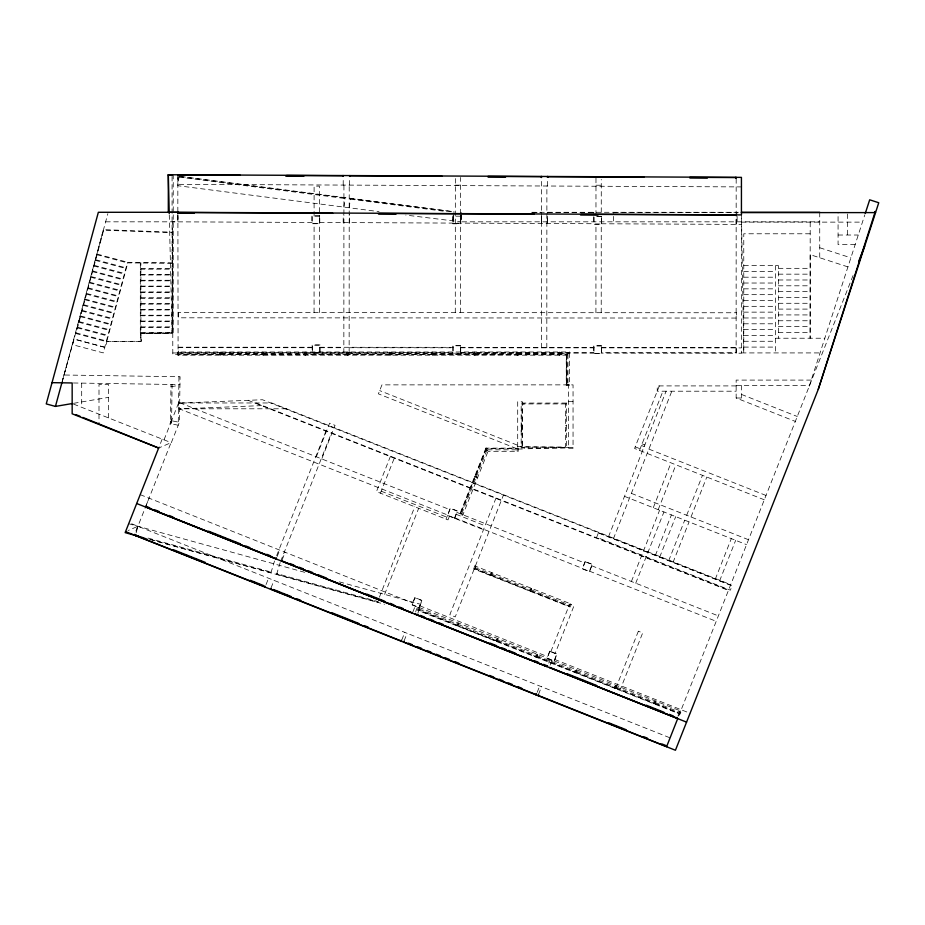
<?xml version="1.0" encoding="UTF-8"?>
<svg xmlns="http://www.w3.org/2000/svg" width="925" height="925" viewBox="0 0 925 925"><rect width="100%" height="100%" fill="white"/><g stroke="black" fill="none" stroke-linecap="round" stroke-linejoin="round"><path stroke-width="0.69" stroke-dasharray="4.62 3.47" d="M314.061 312.569L314.095 223.492M314.095 216.08L314.107 186.133L319.403 186.133L319.391 216.08M319.356 312.581L319.391 223.492M343.846 353.026L343.915 215.224M343.915 214.334L343.927 185.081M349.141 353.026L349.222 185.104M455.285 312.638L455.343 176.062M460.581 312.638L460.627 214.982M460.627 213.802L460.638 177.45M541.518 347.823L541.634 177.82M546.814 347.823L546.883 186.006M595.92 312.696L595.954 224.023M595.966 215.178L595.978 176.71M601.215 312.696L601.25 224.023M601.262 212.322L601.273 179.45M736.127 347.904L736.127 353.2L741.434 353.2L741.434 214.877M105.635 221.827L177.843 221.827L177.854 215.016M177.877 177.508L177.843 184.318L741.434 186.908M343.198 185.081L343.233 178.271M343.198 222.578L343.233 214.415M349.546 185.104L349.569 178.294M349.546 222.613L349.581 214.438M541.587 223.492L541.622 216.681M547.357 186.017L547.38 179.207M547.357 223.515L547.38 216.704M736.138 224.382L736.184 214.854M736.173 178.71L736.127 353.2L601.389 353.142M170.477 419.464L171.009 384.453M171.576 420.736L172.119 384.465M178.964 376.729L178.236 425.222L170.42 423.673M73.503 404.086L171.31 442.717L179.381 422.309L180.074 376.752L63.987 375.007M461.159 212.287L460.754 221.827L405.74 215.074M453.169 221.179L453.874 212.808M461.332 215.039L460.754 221.827L819.735 221.827M453.701 216.184L454.059 212.819M179.057 176.259L177.843 185.705L379.03 211.628M344.609 198.436L344.713 197.603M343.915 207.108L345.129 197.649M349.211 207.79L350.425 198.332M350.737 199.233L350.853 198.389M452.868 221.144L453.042 219.826M172.085 263.347L127.338 262.873L103.23 352.899L72.543 344.678L103.195 230.175L172.085 232.742M172.674 262.816L127.927 262.33L106.838 341.105L76.151 332.884L103.797 229.643L172.674 232.198L172.674 332.711M104.745 347.268L74.046 339.047L61.871 382.811L107.855 213.652M61.871 382.811L73.861 339.047L105.3 347.418L107.011 341.441L140.901 341.441L140.901 262.816M136.125 532.835L137.929 526.279L128.043 530.545M270.516 572.76L270.748 571.951M270.921 572.876L274.528 561.001M276.575 574.437L280.171 562.573M276.98 574.552L277.211 573.731M377.562 602.314L377.793 601.504M377.978 602.429L378.198 601.62L276.795 573.616M379.423 597.18L414.747 506.738M417.857 613.437L420.389 604.256L337.452 581.351M809.282 386.153L864.794 214.889M170.928 422.378L178.56 402.965L271.73 402.965L730.738 584.612M162.153 439.167L158.649 448.035L171.021 442.67L135.408 532.603L137.929 526.279M164.026 439.826L171.067 422.02M276.656 555.636L326.074 430.738M316.327 456.788L329.624 423.188L335.047 425.338L321.75 458.939M280.691 561.244L331.497 432.877M390.477 456.222L376.475 491.603L447.978 519.896L449.423 516.231M380.418 493.164L394.42 457.783M384.615 594.382L418.678 508.299M446.012 519.122L447.457 515.456M418.597 607.263L417.429 610.211L680.048 714.146L681.216 711.186L412.203 604.719L414.932 597.827L421.823 600.556L419.094 607.447M454.487 518.208L457.285 511.143L450.394 508.415L447.665 515.306L454.557 518.035M454.672 518.312L457.563 511.028L450.267 508.137L447.388 515.433L483.486 529.678M418.424 610.604L419.592 607.644M485.868 448.128L459.76 514.127L462.708 515.294L488.03 451.308L485.868 448.128L518.22 448.128L518.22 451.308L488.03 451.308M474.988 476.791L460.615 513.664L475.184 476.861M461.725 513.768L476.051 477.554M476.363 476.757L486.839 450.302M496.031 497.997L449.816 614.755L455.239 616.894L503.593 494.725M474.652 569.28L475.82 566.32M456.915 625.843L457.898 623.381L458.684 623.693L457.713 626.156M457.32 625.994L458.488 623.045M490.412 575.512L491.383 573.049L492.181 573.361L491.198 575.824M490.805 575.674L491.973 572.714M496.309 641.43L497.28 638.967L498.078 639.279L497.095 641.742M496.702 641.58L497.87 638.632M529.805 591.098L530.777 588.635L531.563 588.947L530.592 591.41M530.198 591.26L531.366 588.3M535.702 657.016L536.673 654.553L537.46 654.865L536.488 657.328M536.095 657.166L537.263 654.218M550.872 651.57L569.661 604.106L573.986 605.817L555.208 653.293M569.095 606.65L570.262 603.701M659.328 385.91L634.573 448.452L764.304 499.801M639.499 450.406L662.936 391.206M608.442 536.916L666.104 391.206M613.368 538.87L671.804 391.206M575.084 672.602L576.067 670.139L576.853 670.452L575.882 672.914M575.477 672.764L576.657 669.804M653.27 507.733L671.018 462.882M658.195 509.675L675.944 464.824M631.405 581.478L659.594 510.23M635.729 583.201L663.93 511.953M655.339 555.486L671.4 514.901M659.675 557.197L675.724 516.613M614.478 688.188L615.449 685.726L616.235 686.038L615.264 688.501M614.871 688.35L616.038 685.39M668.671 560.758L684.731 520.185M686.685 515.26L702.48 475.334M673.007 562.469L689.067 521.897M691.01 516.971L706.816 477.046M653.871 703.775L654.842 701.323L655.628 701.636L654.657 704.087M654.264 703.937L655.432 700.977M715.268 579.2L731.328 538.616M719.604 580.912L735.664 540.339M679.066 713.753L680.233 710.793M678.707 716.089L853.463 274.505M146.034 505.767L149.052 498.17M266.065 584.542L268.585 578.217M277.188 556.445L279.708 550.121M271.013 587.976L274.031 580.38M282.137 559.868L285.154 552.283M412.885 611.934L415.267 605.933M401.785 639.973L404.803 632.376M415.672 611.656L417.58 606.846M404.098 640.886L407.116 633.301M537.182 692.339L539.703 686.015M548.745 663.132L550.19 659.502M538.535 694.34L541.553 686.755M550.121 665.087L552.052 660.242M678.025 715.811L680.546 709.487M566.25 355.165L569.43 351.986L177.565 351.986L177.565 355.165L566.25 355.165L566.25 385.401L569.43 385.401L569.43 351.986M73.607 403.323L108.526 397.368M170.975 386.731L178.826 385.39M179.67 403.092L262.503 399.739L730.588 584.993M261.498 405.613L179.589 408.919L447.758 515.075M573.049 447.492L526.556 448.787L379.678 390.604M172.085 332.861L140.311 333.243L140.311 263.347M106.317 341.394L141.224 341.29L140.716 333.243L172.085 333.243L172.085 176.201M455.343 185.15L460.638 185.15M595.978 185.22L601.273 185.22M531.586 212.287L740.532 212.287M532.523 212.507L541.148 212.507M547.692 212.507L593.364 212.507M613.842 212.507L736.705 212.507M453.608 215.964L452.834 215.964L452.834 223.804L460.662 223.804L460.662 221.815M741.434 222.127L862.447 222.127M810.127 233.782L743.769 233.782L743.769 352.922L741.457 213.952M838.073 235.019L858.273 235.019M855.186 244.547L838.073 244.547L838.073 212.6M743.769 265.544L778.353 265.544L778.353 338.226M778.353 268.331L810.127 268.331M140.901 268.643L172.674 268.643M140.311 269.175L172.085 269.175M743.769 271.372L775.543 271.372M778.353 274.158L810.127 274.158M140.901 274.459L172.674 274.459M140.311 275.002L172.085 275.002M743.769 277.199L775.543 277.199M778.353 279.986L810.127 279.986M140.901 280.287L172.674 280.287M140.311 280.83L172.085 280.83M743.769 283.027L775.543 283.027M778.353 285.802L810.127 285.802M140.901 286.114L172.674 286.114M140.311 286.646L172.085 286.646M743.769 288.843L775.543 288.843M778.353 291.629L810.127 291.629M140.901 291.942L172.674 291.942M140.311 292.473L172.085 292.473M743.769 294.67L775.543 294.67M778.353 297.457L810.127 297.457M140.901 297.757L172.674 297.757M140.311 298.301L172.085 298.301M743.769 300.498L775.543 300.498M778.353 303.284L810.127 303.284M140.901 303.585L172.674 303.585M140.311 304.128L172.085 304.128M743.769 306.325L775.543 306.325M778.353 309.1L810.127 309.1M140.901 309.413L172.674 309.413M140.311 309.944L172.085 309.944M743.769 312.141L775.543 312.141M778.353 314.928L810.127 314.928M140.901 315.24L172.674 315.24M140.311 315.772L172.085 315.772M743.769 317.969L775.543 317.969M778.353 320.755L810.127 320.755M140.901 321.056L172.674 321.056M140.311 321.599L172.085 321.599M743.769 323.796L775.543 323.796M778.353 326.583L810.127 326.583M140.901 326.883L172.674 326.883M140.311 327.427L172.085 327.427M743.769 329.624L775.543 329.624M778.353 332.41L810.127 332.41M140.901 332.711L173.229 332.711L173.229 174.767M743.769 335.451L775.543 335.451M775.543 338.226L824.811 338.226M743.769 341.267L775.543 341.267M743.769 347.095L775.543 347.095M312.384 347.257L178.606 347.199L178.606 352.494L453.1 352.622M319.807 347.268L453.1 347.326M460.523 347.326L593.977 347.384M601.389 347.384L736.635 347.442L736.635 352.737L601.389 352.679M178.086 347.661L312.384 347.719M319.807 347.719L343.857 347.731M349.153 347.731L453.1 347.777M460.523 347.788L593.977 347.846M601.389 347.846L741.434 347.904M460.523 352.622L593.977 352.679M172.802 352.957L453.1 353.072M460.523 353.084L593.977 353.142M741.434 352.922L820.059 352.922M178.617 353.477L220.023 353.477M220.878 353.477L262.388 353.477M263.232 353.477L304.753 353.477M305.597 353.477L347.118 353.477M347.962 353.477L389.471 353.477M390.327 353.477L431.836 353.477M432.68 353.477L474.201 353.477M475.045 353.477L516.555 353.477M517.41 353.477L558.92 353.477M559.764 353.477L567.349 353.477M220.555 354.529L262.712 354.529L220.555 354.738M262.92 354.529L305.065 354.529M347.43 354.529L305.285 354.529L347.43 354.738M389.795 354.529L347.638 354.529L389.795 354.738M432.368 354.529L474.513 354.529L432.368 354.738M474.722 354.529L516.878 354.529L474.722 354.738M517.087 354.529L559.243 354.529M262.92 354.738L305.065 354.738M517.087 354.738L559.243 354.738M811.248 380.094L736.15 380.094L736.15 398.004L795.327 421.418M566.25 384.337L569.43 384.337M736.15 385.39L809.525 385.39M736.15 385.91L657.236 385.91L657.236 391.206L736.15 391.206M736.15 398.004L741.445 398.004M568.389 401.658L573.049 401.658M523.087 404.028L524.151 404.028M286.449 408.792L178.479 408.792L178.479 402.965M521.18 415.972L522.035 415.972M565.603 415.972L566.447 415.972M521.18 425.5L522.035 425.5M565.603 425.5L566.447 425.5M521.399 428.356L521.607 423.592L521.18 431.697M521.18 430.264L522.035 430.264M565.603 430.264L566.447 430.264M517.699 449.03L522.359 449.03L522.359 401.739L517.699 401.739L517.699 449.03L378.394 393.853L381.944 384.869L573.049 384.869L573.049 448.278L568.389 448.278L568.389 384.869M487.533 449.828L517.168 449.828M312.141 222.439L172.605 221.827L172.802 354.645L178.097 354.633L177.889 212.287M319.564 222.474L594 223.734M601.412 223.769L741.434 224.405M73.422 382.985L179.947 384.58M517.699 446.602L568.389 447.411M180.907 176.49L454.094 211.686M179.45 176.525L344.69 197.811M350.818 198.597L453.643 211.848M178.953 177.103L345.025 198.493M350.321 199.176L446.879 211.617M172.871 421.014L179.381 422.309M97.241 254.109L127.927 262.33M96.651 254.653L127.338 262.873M95.737 259.74L126.424 267.961M95.136 260.283L125.835 268.493M94.223 265.371L124.921 273.58M93.633 265.903L124.32 274.124M92.72 270.99L123.407 279.211M92.13 271.534L122.817 279.755M91.217 276.621L121.903 284.842M90.615 277.153L121.314 285.374M89.713 282.252L120.4 290.462M89.112 282.784L119.799 291.005M88.199 287.872L118.897 296.092M87.609 288.415L118.296 296.624M86.696 293.502L117.382 301.712M86.106 294.034L116.793 302.255M85.193 299.122L115.879 307.343M84.591 299.665L115.29 307.886M83.678 304.753L114.376 312.974M83.088 305.296L113.775 313.506M82.175 310.384L112.862 318.593M81.585 310.916L112.272 319.137M80.672 316.003L111.358 324.224M80.07 316.547L110.769 324.756M79.168 321.634L109.855 329.855M78.567 322.166L109.254 330.387M77.654 327.265L108.352 335.474M77.064 327.797L107.751 336.018M75.561 333.428L106.248 341.637M128.691 523.723L305.504 572.54M148.069 538.084L271.152 572.066M149.746 539.206L270.551 572.668M277.014 574.448L377.597 602.221M150.127 539.529L384.569 604.256M819.735 247.738L850.873 257.832M847.936 266.897L810.196 254.664L810.127 338.226L810.196 221.827M741.445 394.408L797.269 416.493M642.089 443.861L644.841 444.948M641.453 445.48L644.205 446.567M648.888 449.111L766.027 495.465M635.221 446.833L642.898 449.862M631.37 493.372L748.51 539.726M624.502 496.343L746.556 544.652M474.791 476.144L477.254 477.115L476.942 477.901L474.479 476.93M474.629 476.537L477.589 477.705M255.901 402.965L728.599 590.034M248.131 400.328L728.449 590.404M460.141 513.144L463.101 514.312M179.681 402.71L449.897 509.652M456.788 512.381L584.739 563.013M591.63 565.742L718.355 615.9M456.048 514.265L485.047 525.747M454.649 517.803L582.6 568.436M589.491 571.164L716.216 621.311M381.192 491.187L448.752 517.931M475.277 567.696L491.036 573.939M491.822 574.252L530.43 589.526M531.216 589.838L569.719 605.077M491.14 575.119L530.256 590.821L491.059 575.315M530.534 590.705L569.546 606.372L530.453 590.902M419.037 609.02L457.54 624.259M458.337 624.572L496.933 639.857M497.719 640.158L536.327 655.443M537.113 655.756L575.708 671.03M576.495 671.342L615.102 686.616M615.888 686.928L654.495 702.202M655.282 702.514L679.69 712.181M457.447 625.369L418.354 609.899L457.378 625.566M496.841 640.956L457.574 625.635L496.76 641.152M575.812 672.209L614.928 687.911L575.732 672.406M615.206 687.795L654.391 703.312M615.125 687.992L654.322 703.509M140.195 494.644L412.862 603.054M419.753 605.794L547.773 656.704M554.665 659.444L690.073 713.279M131.604 523.758L670.093 737.861M141.224 341.29L140.311 333.243L172.085 333.243L169.275 215.016M847.612 213.952L847.612 235.019M819.735 212.287L819.735 257.763M775.543 265.544L775.543 352.922M741.445 385.39L741.445 400.097M737.132 212.287L737.132 213.143M737.132 216.381L737.132 221.827M736.705 212.287L736.705 213.143M613.842 212.287L613.842 213.143M613.425 212.287L613.425 213.143M613.425 216.381L613.425 221.827M593.781 212.287L593.781 213.143M593.364 212.287L593.364 213.143M567.95 354.067L567.95 384.337M566.782 355.235L566.782 384.337M559.764 355.165L559.764 352.517L558.92 352.517L558.92 355.165M559.347 351.986L559.347 355.165M547.692 212.287L547.692 213.143M547.276 212.287L547.276 213.143M547.276 216.381L547.276 221.827M541.576 212.287L541.576 213.143M541.576 216.381L541.576 221.827M541.148 212.287L541.148 213.143M517.41 355.165L517.41 352.517L516.555 352.517L516.555 355.165M517.168 448.128L517.168 451.308M516.982 351.986L516.982 355.165M475.045 355.165L475.045 352.517L474.201 352.517L474.201 355.165M474.618 351.986L474.618 355.165M461.633 215.016L461.633 221.827M460.731 353.408L460.731 345.568L452.892 345.568L452.892 353.408M432.68 355.165L432.68 352.517L431.836 352.517L431.836 355.165M432.264 351.986L432.264 355.165M390.327 355.165L390.327 352.517L389.471 352.517L389.471 355.165M389.899 351.986L389.899 355.165M347.962 355.165L347.962 352.517L347.118 352.517L347.118 355.165M347.534 351.986L347.534 355.165M319.807 352.552L319.807 345.141L312.384 345.141L312.384 352.552M305.597 355.165L305.597 352.517L304.753 352.517L304.753 355.165M305.169 351.986L305.169 355.165M263.232 355.165L263.232 352.517L262.388 352.517L262.388 355.165M262.816 351.986L262.816 355.165M220.878 355.165L220.878 352.517L220.023 352.517L220.023 355.165M220.451 351.986L220.451 355.165M178.617 351.986L178.617 355.165M177.843 174.79L177.843 213.155M177.843 214.6L177.843 221.827M108.526 417.95L108.526 384.453L98.998 384.453L98.998 424.425M81.689 383.1L81.689 407.324M178.617 312.511L178.617 317.807L736.647 318.061L736.658 312.766L178.617 312.511M566.678 354.529L566.886 384.661L566.886 354.738L559.452 354.738L566.678 354.529M414.816 597.562L411.926 604.846L419.21 607.725L422.101 600.441L414.816 597.562M486.099 448.717L475.265 476.664L486.342 448.556L517.48 448.556L486.099 448.717M474.837 565.927L473.669 568.887L570.077 607.043L571.245 604.083L474.837 565.927M474.594 568.563L490.863 575.234L474.594 568.563M497.037 641.037L536.153 656.738L497.037 641.037M536.431 656.623L575.535 672.325L536.431 656.623M549.751 651.131L546.872 658.415L554.156 661.306L557.035 654.01L549.751 651.131M585.109 561.498L582.23 568.783L589.514 571.673L592.393 564.389L585.109 561.498M549.878 651.408L547.149 658.299L554.04 661.028L556.769 654.137L549.878 651.408M585.224 561.776L582.507 568.667L589.398 571.396L592.127 564.504L585.224 561.776M598.382 532.939L596.671 537.275L730.368 590.185L732.08 585.849L598.382 532.939M638.354 631.208L615.877 688.003L620.201 689.715L642.678 632.92L638.354 631.208M654.588 703.382L679.517 713.476L654.588 703.382M567.985 352.841L566.112 354.714L566.713 355.316L568.586 353.442L567.985 352.841M486.284 447.989L485.59 448.463L487.07 450.648L487.776 450.174L486.284 447.989M319.772 215.872L311.933 215.872L311.933 223.711L319.772 223.711L319.772 215.872M319.564 216.08L312.141 216.08L312.141 223.492L319.564 223.492L319.564 216.08M460.453 216.184L453.042 216.184L453.042 223.596L460.453 223.596L460.453 216.184M601.62 216.392L593.792 216.392L593.792 224.232L601.62 224.232L601.62 216.392M601.412 216.6L594 216.6L594 224.023L601.412 224.023L601.412 216.6M320.015 344.933L312.176 344.933L312.176 352.772L320.015 352.772L320.015 344.933M460.523 345.788L453.1 345.788L453.1 353.2L460.523 353.2L460.523 345.788M601.608 345.742L593.769 345.742L593.769 353.581L601.608 353.581L601.608 345.742M601.389 345.95L593.977 345.95L593.977 353.362L601.389 353.362L601.389 345.95M220.347 354.529L178.305 354.738L220.347 354.529M432.148 354.529L390.003 354.738L432.148 354.529M566.447 403.069L521.18 403.069L521.18 447.931L566.447 447.931L566.447 403.069M565.603 403.924L522.035 403.924L522.035 447.076L565.603 447.076L565.603 403.924"/><path stroke-width="1.39" d="M194.181 213.213L177.889 213.143L177.889 212.287L98.351 212.287L46.25 403.913L55.442 406.41L72.208 403.554M177.889 175.634L177.889 174.79M178.305 213.143L178.317 212.299M178.305 175.634L178.317 174.79M342.817 176.398L342.817 175.542M343.244 176.398L343.244 175.542M349.581 176.421L349.581 175.577M350.008 176.421L350.008 175.577M541.206 177.299L541.217 176.455M541.634 177.299L541.634 176.455M547.392 177.334L547.403 176.478M547.82 177.334L547.82 176.478M735.757 178.19L735.757 177.346M735.757 214.958L580.819 214.346M736.173 178.19L736.184 177.346M177.889 213.143L177.889 212.334M55.442 406.41L61.871 382.811M135.802 535.575L136.033 534.754M125.569 531.609L675.435 750.256L818.255 389.379L875.293 211.443L874.472 212.6M865.245 213.513L869.685 199.812L878.75 202.748L818.255 389.379M82.799 417.418L158.649 448.035L125.164 532.638L142.311 537.367M666.578 746.753L677.736 718.528M858.782 261.07L864.667 246.212M134.414 535.136L134.726 534.338M145.537 507.027L145.849 506.241L149.85 507.825M145.93 507.189L146.243 506.391M134.842 535.193L264.747 586.727M276.101 558.029L275.789 558.816L147.306 507.617M264.666 586.924L264.978 586.138M276.182 558.977L276.494 558.191M270.505 589.237L270.817 588.45M270.898 589.398L271.21 588.612M400.883 641.083L401.207 640.297M401.277 641.233L401.6 640.447M403.589 642.158L403.901 641.372M415.105 614.212L415.417 613.425M403.982 642.308L404.294 641.522M547.218 665.827L546.906 666.613L415.152 614.107M535.783 694.721L536.095 693.935M536.176 694.872L536.5 694.085M538.038 695.612L538.35 694.825M538.431 695.762L538.743 694.976M665.538 746.197L538.512 695.565M676.626 718.193L676.938 717.395M665.896 746.452L666.208 745.666M677.019 718.343L677.331 717.557M741.434 212.287L819.735 212.287M741.434 212.6L875.559 212.6M168.315 174.744L741.434 177.369L741.434 214.912L168.315 212.287L168.315 174.744L169.24 213.652M178.305 174.998L240.361 175.287M286.542 175.496L342.817 175.762M350.008 175.785L442.011 176.213M488.018 176.421L541.217 176.663M547.82 176.698L643.939 177.137M689.853 177.346L735.757 177.554M285.721 176.132L303.851 176.213M488.018 177.057L505.536 177.137M689.842 177.982L707.359 178.062M178.305 212.507L332.722 213.213M378.764 213.421L534.026 214.137M378.464 214.057L396.004 214.137M580.542 214.982L598.024 215.062M52.031 382.661L72.162 382.962L72.162 413.799L158.649 448.035M168.315 174.871L172.004 175.345M135.836 535.471L138.611 536.234M155.18 509.953L159.181 511.537M168.998 515.445L173.021 517.04M208.507 531.158L212.507 532.742M213.178 533.008L217.202 534.604M217.838 534.858L221.838 536.454M222.555 536.743L226.567 538.338M227.168 538.57L231.169 540.165M231.921 540.466L235.944 542.062M236.499 542.281L240.5 543.877M245.83 545.993L249.831 547.588M266.735 554.306L270.748 555.902M289.953 563.533L293.953 565.129M299.284 567.245L303.296 568.84M308.626 570.956L312.638 572.552M317.969 574.679L321.969 576.263M322.536 576.495L326.56 578.09M366.762 594.07L370.786 595.677M371.353 595.897L375.353 597.492M376.14 597.804L380.163 599.4M380.695 599.608L384.696 601.204M390.026 603.331L394.038 604.915M399.369 607.043L403.381 608.627M420.389 615.391L424.402 616.998M429.755 619.126L433.779 620.721M439.132 622.849L443.156 624.444M490.03 643.083L496.725 645.743M501.963 647.824L505.952 649.419M508.611 650.472L515.271 653.119M534.222 660.658L538.246 662.254M543.599 664.381L547.612 665.977M566.782 673.608L573.442 676.256M573.939 676.452L582.773 679.956M583.305 680.176L592.093 683.668M592.671 683.899L596.683 685.494M646.17 705.162L650.183 706.758M650.691 706.966L659.548 710.481M660.022 710.678L664.011 712.262M669.342 714.378L673.342 715.973M147.341 507.524L275.87 558.619M415.186 614.015L546.987 666.416M136.692 503.512L686.57 722.136M143.155 537.691L147.167 539.287M173.391 549.716L177.38 551.3M177.958 551.531L181.971 553.127M182.722 553.428L186.723 555.012M187.336 555.254L191.348 556.862M192.053 557.139L196.054 558.723M196.701 558.989L200.713 560.585M201.384 560.851L205.385 562.435M250.259 580.276L254.271 581.871M254.71 582.045L258.711 583.64M259.624 583.999L263.648 585.606M273.488 589.514L277.488 591.11M277.916 591.272L281.928 592.879M282.83 593.226L286.831 594.821M287.293 595.006L291.317 596.602M296.671 598.729L300.694 600.337M331.52 612.593L335.532 614.188M336.203 614.454L340.215 616.038M340.897 616.316L344.921 617.912M345.545 618.166L349.558 619.762M350.274 620.051L354.298 621.646M354.888 621.878L358.888 623.473M364.23 625.589L368.231 627.185M408.295 643.118L412.284 644.702M417.614 646.818L421.603 648.402M426.934 650.529L430.923 652.113M436.253 654.229L440.242 655.813M445.422 657.872L449.562 659.525M454.799 661.606L458.881 663.225M489.614 675.447L493.638 677.042M498.991 679.181L503.015 680.777M508.368 682.904L512.392 684.5M517.746 686.628L521.758 688.223M608.303 722.633L612.315 724.229M612.94 724.483L616.929 726.067M617.657 726.356L621.669 727.952M622.259 728.183L626.248 729.779M643.569 736.658L647.558 738.243M661.803 743.908L665.815 745.504M270.979 589.202L400.964 640.886M405.393 642.644L535.864 694.525M76.151 414.724L80.14 416.342M171.576 420.736L170.42 423.673L171.576 420.748M282.102 561.093L412.053 612.882L282.102 561.093M549.635 667.468L676.661 718.089L549.635 667.468"/></g></svg>
